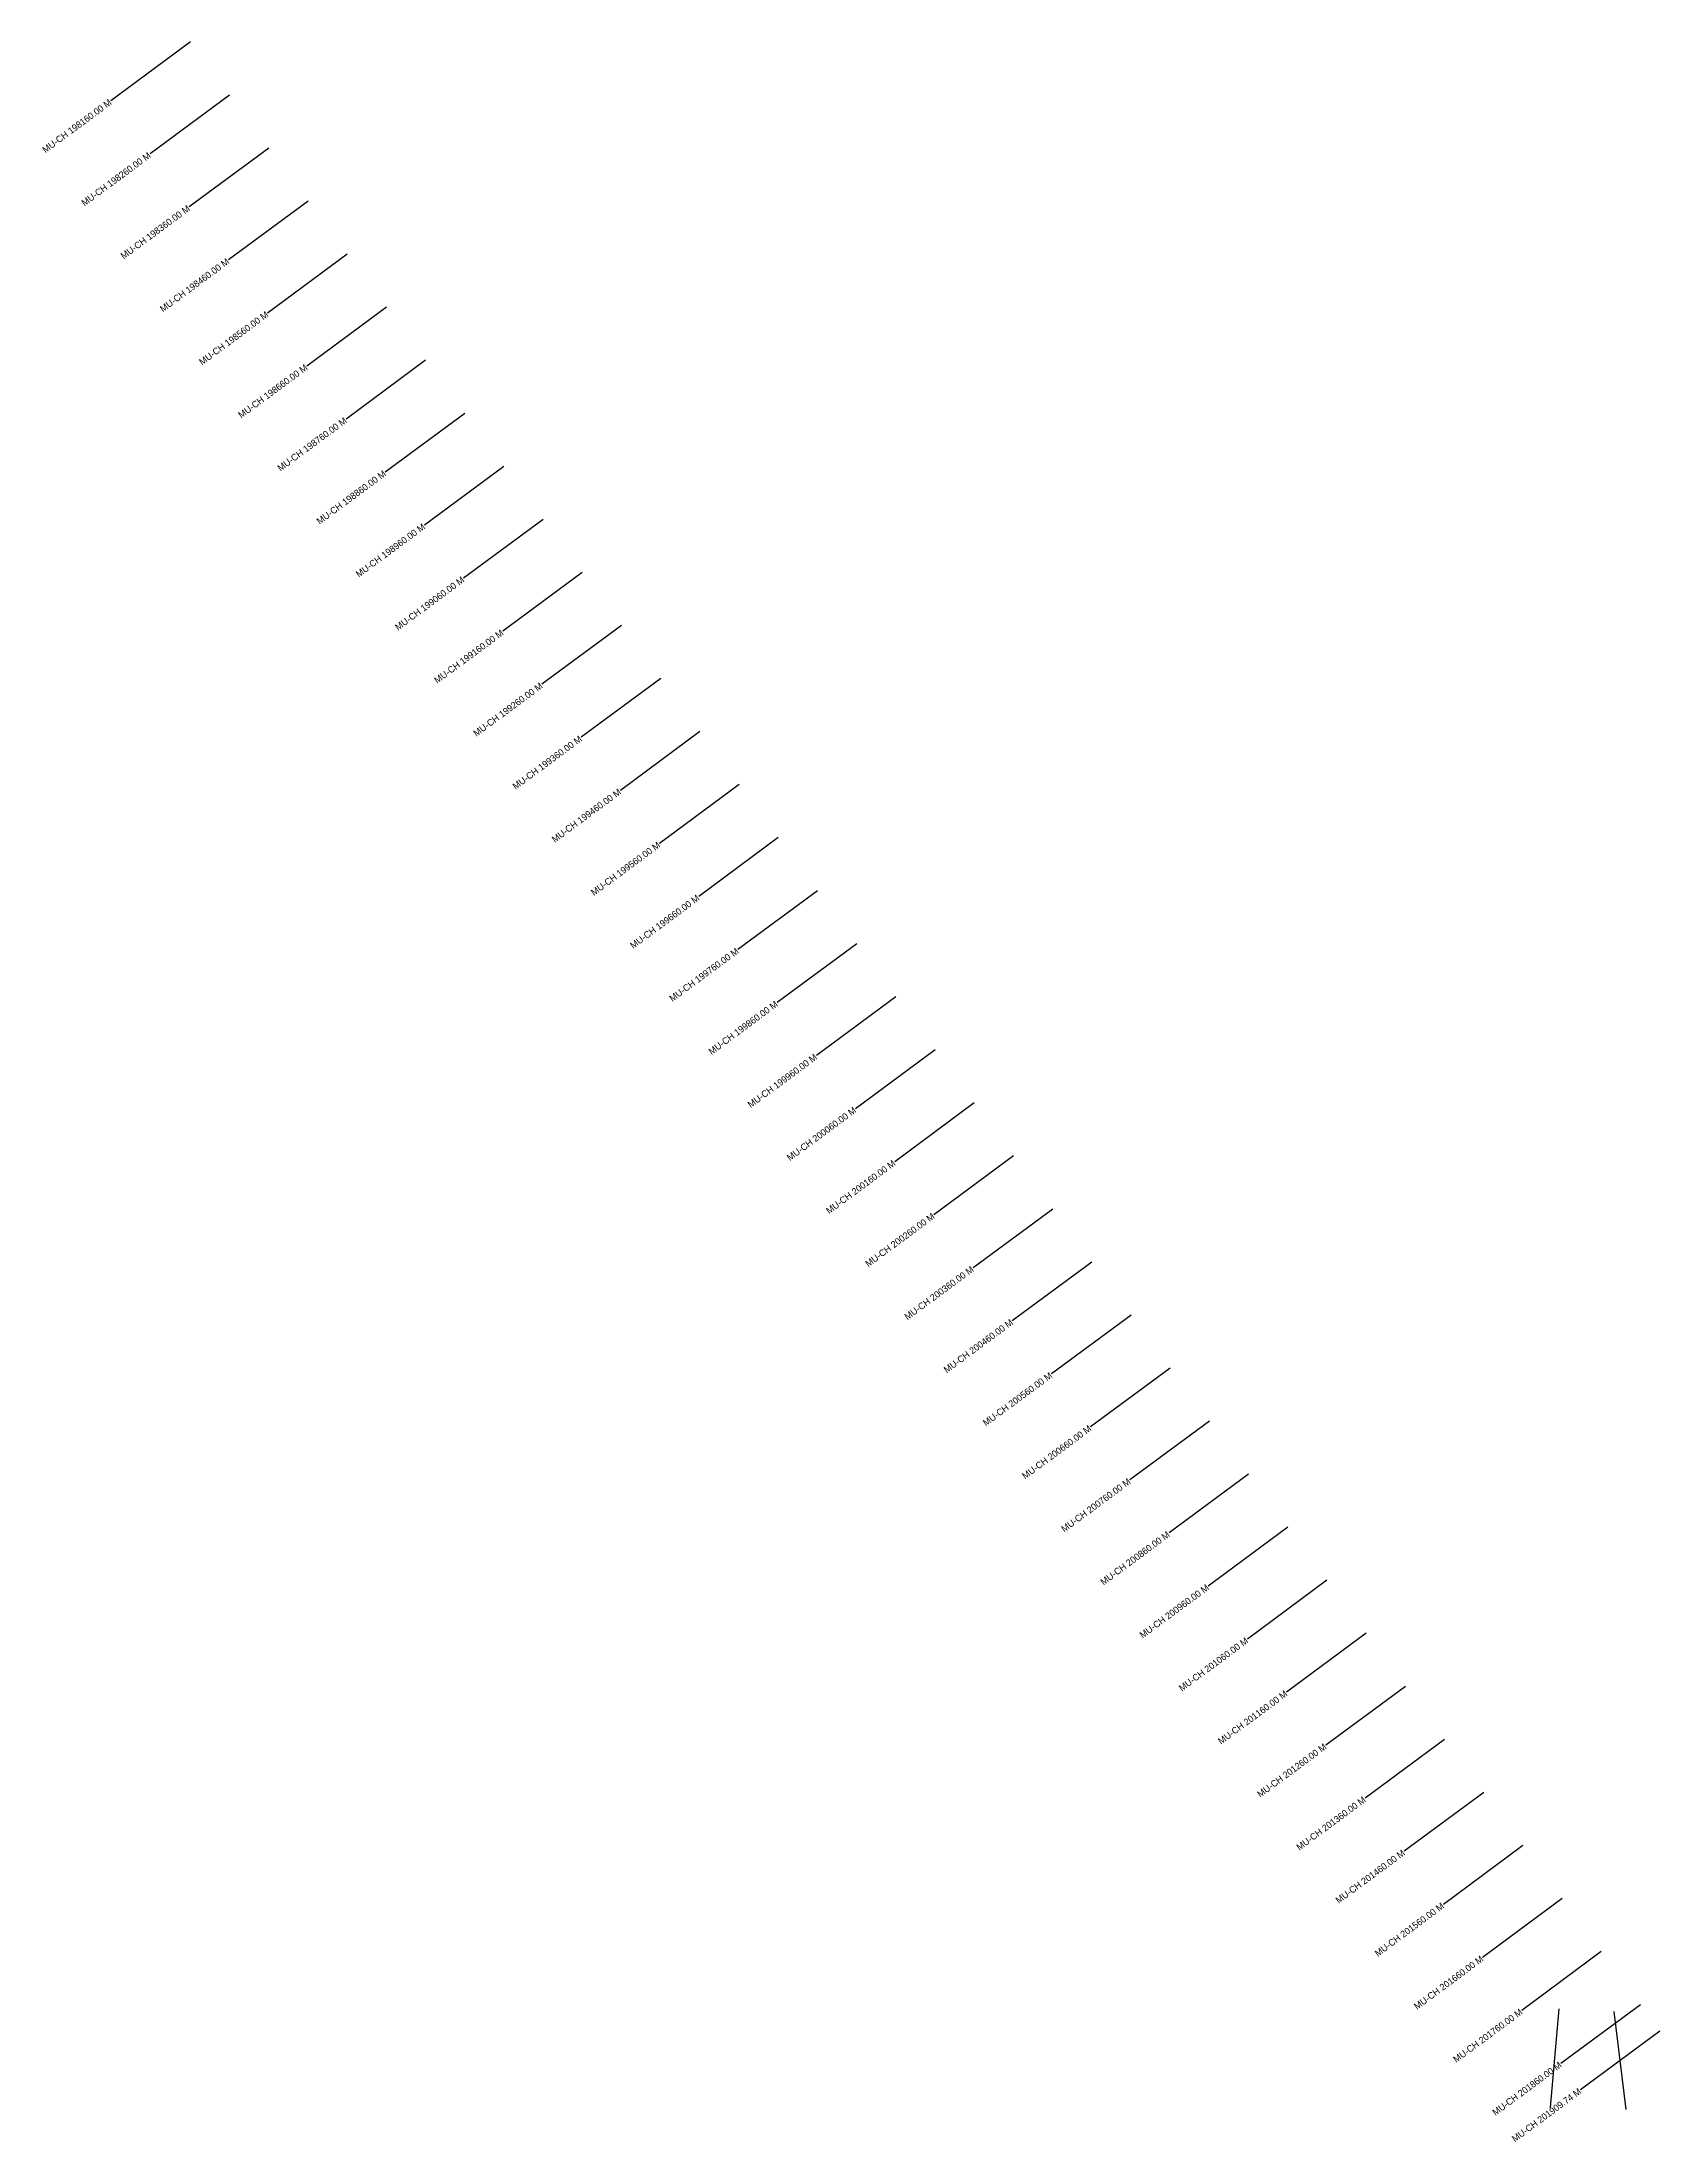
# Model space of a CAD drawing. Header units: metres. Extents: x 274773 to 283923, y 2080037 to 2083467.
# Drawn here: x 274773 to 277227, y 2080283 to 2083467 of the extents above; entities that cross this region are included whole.
import ezdxf
from ezdxf.enums import TextEntityAlignment as Align

# ---------------------------------------------------------------- set-up
doc = ezdxf.new("R2010")
doc.units = ezdxf.units.M
doc.layers.add('CS', color=134, linetype='Continuous')
doc.layers.add('CSMark', color=210, linetype='Continuous')

msp = doc.modelspace()

# ---------------------------------------------------------------- linework, layer by layer
at = {"layer": 'CS'}
for p, q in [((274997.9, 2083467.1), (274877.3, 2083377.9)), ((275057.3, 2083386.7), (274936.7, 2083297.5)), ((275116.8, 2083306.2), (274996.1, 2083217.1)), ((275176.2, 2083225.8), (275055.6, 2083136.7)), ((275235.6, 2083145.4), (275115, 2083056.2)), ((275295.1, 2083065), (275174.4, 2082975.8)), ((275354.5, 2082984.6), (275233.9, 2082895.4)), ((275413.9, 2082904.1), (275293.3, 2082815)), ((275473.4, 2082823.7), (275352.7, 2082734.6)), ((275532.8, 2082743.3), (275412.2, 2082654.1)), ((275592.2, 2082662.9), (275471.6, 2082573.7)), ((275651.7, 2082582.5), (275531, 2082493.3)), ((275711.1, 2082502), (275590.5, 2082412.9)), ((275770.5, 2082421.6), (275649.9, 2082332.5)), ((275830, 2082341.2), (275709.3, 2082252)), ((275889.4, 2082260.8), (275768.8, 2082171.6)), ((275948.8, 2082180.3), (275828.2, 2082091.2)), ((276008.3, 2082099.9), (275887.6, 2082010.8)), ((276067.7, 2082019.5), (275947.1, 2081930.4)), ((276127.1, 2081939.1), (276006.5, 2081849.9)), ((276186.6, 2081858.7), (276066, 2081769.5)), ((276246, 2081778.2), (276125.4, 2081689.1)), ((276305.5, 2081697.8), (276184.8, 2081608.7)), ((276364.9, 2081617.4), (276244.3, 2081528.3)), ((276424.3, 2081537), (276303.7, 2081447.8)), ((276483.8, 2081456.6), (276363.1, 2081367.4)), ((276543.2, 2081376.1), (276422.6, 2081287)), ((276602.6, 2081295.7), (276482, 2081206.6)), ((276662.1, 2081215.3), (276541.4, 2081126.1)), ((276721.5, 2081134.9), (276600.9, 2081045.7)), ((276780.9, 2081054.5), (276660.3, 2080965.3)), ((276840.4, 2080974), (276719.7, 2080884.9)), ((276899.8, 2080893.6), (276779.2, 2080804.5)), ((276959.2, 2080813.2), (276838.6, 2080724)), ((277018.7, 2080732.8), (276898, 2080643.6)), ((277078.1, 2080652.4), (276957.5, 2080563.2)), ((277137.5, 2080571.9), (277016.9, 2080482.8)), ((277060.6, 2080335.7), (277073.5, 2080485.1)), ((277197, 2080491.5), (277076.3, 2080402.4)), ((277175.4, 2080332.5), (277157.1, 2080481.4)), ((277226.5, 2080451.5), (277105.9, 2080362.4))]:
    msp.add_line(p, q, dxfattribs=at)

# ---------------------------------------------------------------- texts
at = {"layer": 'CSMark'}
for s, p in [('MU-CH 198160.00 M', (274876.5, 2083377.3)), ('MU-CH 198260.00 M', (274935.9, 2083296.9)), ('MU-CH 198360.00 M', (274995.3, 2083216.5)), ('MU-CH 198460.00 M', (275054.8, 2083136.1)), ('MU-CH 198560.00 M', (275114.2, 2083055.7)), ('MU-CH 198660.00 M', (275173.6, 2082975.2)), ('MU-CH 198760.00 M', (275233.1, 2082894.8)), ('MU-CH 198860.00 M', (275292.5, 2082814.4)), ('MU-CH 198960.00 M', (275351.9, 2082734)), ('MU-CH 199060.00 M', (275411.4, 2082653.5)), ('MU-CH 199160.00 M', (275470.8, 2082573.1)), ('MU-CH 199260.00 M', (275530.2, 2082492.7)), ('MU-CH 199360.00 M', (275589.7, 2082412.3)), ('MU-CH 199460.00 M', (275649.1, 2082331.9)), ('MU-CH 199560.00 M', (275708.5, 2082251.4)), ('MU-CH 199660.00 M', (275768, 2082171)), ('MU-CH 199760.00 M', (275827.4, 2082090.6)), ('MU-CH 199860.00 M', (275886.8, 2082010.2)), ('MU-CH 199960.00 M', (275946.3, 2081929.8)), ('MU-CH 200060.00 M', (276005.7, 2081849.3)), ('MU-CH 200160.00 M', (276065.1, 2081768.9)), ('MU-CH 200260.00 M', (276124.6, 2081688.5)), ('MU-CH 200360.00 M', (276184, 2081608.1)), ('MU-CH 200460.00 M', (276243.5, 2081527.7)), ('MU-CH 200560.00 M', (276302.9, 2081447.2)), ('MU-CH 200660.00 M', (276362.3, 2081366.8)), ('MU-CH 200760.00 M', (276421.8, 2081286.4)), ('MU-CH 200860.00 M', (276481.2, 2081206)), ('MU-CH 200960.00 M', (276540.6, 2081125.6)), ('MU-CH 201060.00 M', (276600.1, 2081045.1)), ('MU-CH 201160.00 M', (276659.5, 2080964.7)), ('MU-CH 201260.00 M', (276718.9, 2080884.3)), ('MU-CH 201360.00 M', (276778.4, 2080803.9)), ('MU-CH 201460.00 M', (276837.8, 2080723.4)), ('MU-CH 201560.00 M', (276897.2, 2080643)), ('MU-CH 201660.00 M', (276956.7, 2080562.6)), ('MU-CH 201760.00 M', (277016.1, 2080482.2)), ('MU-CH 201760.00 M', (277016.1, 2080482.2)), ('MU-CH 201860.00 M', (277075.5, 2080401.8)), ('MU-CH 201909.74 M', (277105.1, 2080361.8))]:
    msp.add_text(s, height=10, rotation=36.4661, dxfattribs=at).set_placement(p, align=Align.MIDDLE_RIGHT)

doc.saveas('drawing.dxf')
